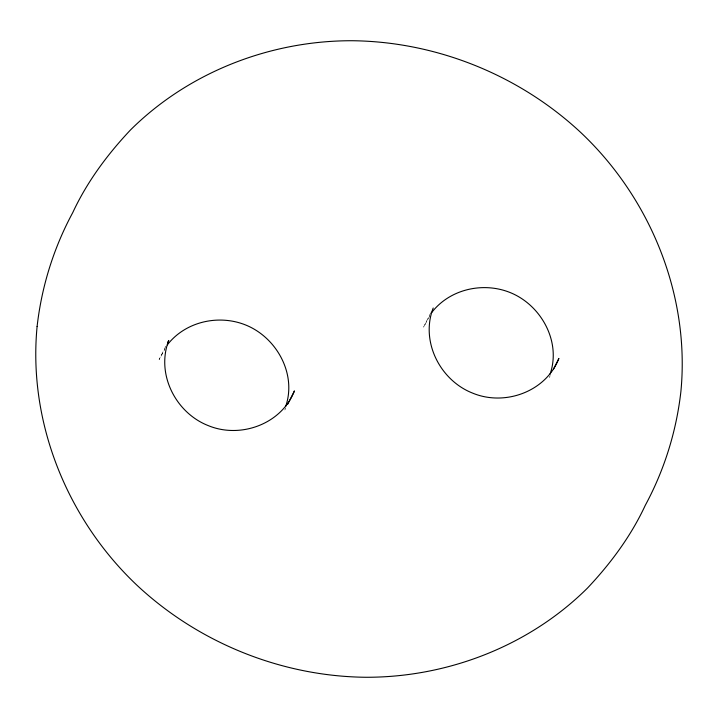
<?xml version="1.0" encoding="UTF-8"?>
<svg xmlns="http://www.w3.org/2000/svg" width="718" height="718" viewBox="0 0 718 718"><rect width="100%" height="100%" fill="white"/><g stroke="black" fill="none" stroke-linecap="round" stroke-linejoin="round"><path stroke-width="0.54" stroke-dasharray="3.59 2.69" d="M165.858 346.193L159.109 359.556L165.122 348.813M284.795 409.987L285.755 408.075M430.8 312.788L423.566 327.094L430.118 315.381M549.252 377.533L550.212 375.622"/><path stroke-width="1.08" d="M285.576 406.711C297.037 374.141 276.583 337.218 245.332 324.868C218.362 314.152 185.289 321.619 167.303 344.909M433.205 308.013C420.254 341.355 440.044 380.378 472.668 393.132C504.871 406.514 545.994 391.66 558.891 358.444L553.587 368.944M550.033 374.257C561.494 341.687 541.04 304.764 509.789 292.406C482.819 281.698 449.737 289.166 431.76 312.456M167.788 342.378L168.748 340.467C155.797 373.809 175.587 412.832 208.211 425.594C240.413 438.976 281.537 424.123 294.434 390.906L287.685 404.261M37.103 326.493C27.858 422.534 67.474 519.814 137.335 585.592C198.895 642.96 281.618 676.374 365.803 677.271C447.619 677.469 529.175 645.94 587.459 588.096C610.641 563.522 630.987 536.086 645.267 505.355C664.338 470.039 676.383 431.383 680.897 391.507C690.142 295.466 650.526 198.186 580.665 132.408C519.105 75.04 436.382 41.626 352.197 40.729C270.381 40.531 188.825 72.06 130.541 129.904C107.359 154.478 87.013 181.914 72.733 212.645C53.662 247.961 41.617 286.617 37.103 326.493"/></g></svg>
